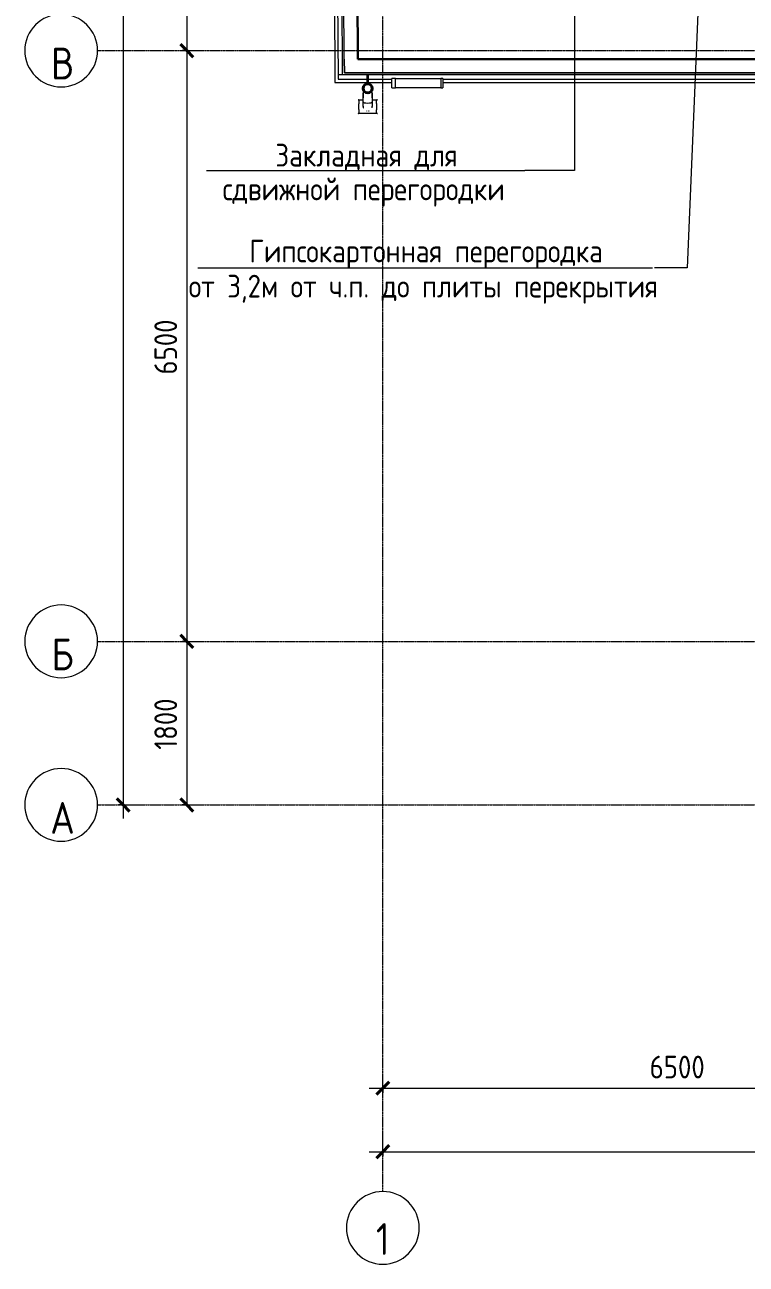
# Model space of a CAD drawing. Header units: millimetres. Extents: x -10438 to 68527, y -5058 to 44223.
# Drawn here: x -10438 to -2504, y -5058 to 8579 of the extents above; entities that cross this region are included whole.
import ezdxf

# ---------------------------------------------------------------- set-up
doc = ezdxf.new("R2010")
doc.units = ezdxf.units.MM
doc.linetypes.add('ADSK_Линия сетки', pattern=[25, 20, -2.5, 0, -2.5])
for name, color, linetype, lineweight in [('Аннотация', 7, 'Continuous', 20), ('Обобщенные модели', 7, 'Continuous', 18), ('Оси', 7, 'Continuous', 9), ('Размеры', 7, 'Continuous', 9), ('Размеры-100', 7, 'Continuous', 9), ('Стены наружные', 7, 'Continuous', 18), ('Стены несущие', 7, 'Continuous', 30), ('Стены отделка', 7, 'Continuous', 30), ('Стены штриховка', 7, 'Continuous', 9)]:
    doc.layers.add(name, color=color, linetype=linetype, lineweight=lineweight)
doc.styles.add('GOST Common', font='GOST_Common.ttf', dxfattribs={"width": 0.9, "height": 350})
doc.styles.add('GOST Common_1', font='GOST_Common.ttf', dxfattribs={"width": 0.9, "height": 250})
doc.styles.add('GOST Common_2', font='GOST_Common.ttf', dxfattribs={"width": 0.9, "height": 250})
doc.dimstyles.new('ADSK_Основной_2_5_мм_Оси', dxfattribs={"dimscale": 304.8, "dimtxt": 251.428749, "dimasz": 0.463911, "dimexe": 0.492126, "dimexo": 0.492126, "dimgap": 0.098425, "dimtad": 1, "dimrnd": 0.01, "dimdsep": 46, "dimtxsty": 'GOST Common_2', "dimblk1": 'OBLIQUE', "dimblk2": 'OBLIQUE', "dimsah": 1, "dimcen": 0.09, "dimdle": 0.492126, "dimazin": 2, "dimtfac": 1, "dimtdec": 4, "dimtix": 1, "dimtmove": 0, "dimatfit": 3, "dimfxl": 1, "dimtvp": 1, "dimtolj": 1, "dimtzin": 0, "dimlwd": 20, "dimlwe": 20, "dimarcsym": 2})

# ---------------------------------------------------------------- blocks, each defined once
blk = doc.blocks.new('Водосток - Тип 1 _карниз больше 490мм_-5153572-План потолков 3-го этажа')
at = {"layer": 'Обобщенные модели'}
for p, q in [((19, 435), (25, 435)), ((225, 435), (231, 435)), ((25, 285), (19, 285)), ((75, 214), (75, 306)), ((75, 264), (75, 306)), ((175, 306), (175, 214)), ((175, 306), (175, 264)), ((231, 285), (225, 285)), ((75, 214), (75, 256)), ((175, 256), (175, 214)), ((120, 10), (120, 109)), ((130, 109), (130, 10))]:
    blk.add_line(p, q, dxfattribs=at)
at = {"layer": 'Обобщенные модели', "flags": 128}
for points in [[(75, 256), (75, 262), (75, 268), (75, 273), (75, 278), (75, 284), (75, 289), (75, 294), (75, 299), (75, 304), (75, 308), (75, 313), (75, 317), (75, 321), (75, 325), (75, 329), (75, 332), (75, 336), (75, 339), (75, 342), (75, 345), (75, 347), (75, 349), (75, 352), (75, 353), (75, 355), (75, 356), (75, 358), (75, 359), (75, 359), (75, 360), (75, 360), (75, 360)], [(175, 360), (175, 360), (175, 360), (175, 359), (175, 358), (175, 357), (175, 356), (175, 354), (175, 352), (175, 350), (175, 348), (175, 346), (175, 343), (175, 340), (175, 337), (175, 334), (175, 330), (175, 327), (175, 323), (175, 319), (175, 315), (175, 310), (175, 306), (175, 301), (175, 296), (175, 291), (175, 286), (175, 281), (175, 275), (175, 270), (175, 264), (175, 259), (175, 256)], [(75, 264), (75, 258), (75, 252), (75, 247), (75, 242), (75, 236), (75, 231), (75, 226), (75, 221), (75, 216), (75, 212), (75, 207), (75, 203), (75, 199), (75, 195), (75, 191), (75, 188), (75, 184), (75, 181), (75, 178), (75, 175), (75, 173)], [(175, 173), (175, 174), (175, 177), (175, 180), (175, 183), (175, 186), (175, 190), (175, 193), (175, 197), (175, 201), (175, 205), (175, 210), (175, 214), (175, 219), (175, 224), (175, 229), (175, 234), (175, 239), (175, 245), (175, 250), (175, 256), (175, 261), (175, 264)]]:
    blk.add_lwpolyline(points, dxfattribs=at)
at = {"layer": 'Обобщенные модели'}
for centre, radius, start, end in [((125, 360), 50, 174.5444, 183.3856), ((125, 360), 50, 163.3249, 166.6752), ((125, 360), 50, 103.3248, 106.6752), ((125, 360), 50, 73.3248, 76.6752), ((125, 360), 50, 13.3248, 16.6751), ((125, 360), 50, 356.7269, 5.4556), ((125, 160), 52, 90, 270), ((125, 160), 52, 270, 90)]:
    blk.add_arc(centre, radius, start, end, dxfattribs=at)
at = {"layer": 'Обобщенные модели', "lineweight": 40}
for start, end in [(90, 270), (270, 90)]:
    blk.add_arc((125, 160), 50, start, end, dxfattribs=at)
at = {"layer": 'Обобщенные модели'}
for start_param, end_param in [(4.712389, 6.283185), (4.712389, 6.283185), (3.141593, 4.712389), (3.141593, 4.712389)]:
    blk.add_ellipse((125, 306), major_axis=(-50, 0), ratio=0.309017, start_param=start_param, end_param=end_param, dxfattribs=at)
for points, knots in [([(19, 285), (21, 285), (25, 286), (29, 289), (31, 292), (32, 295), (32, 297), (32, 299), (32, 302), (32, 304), (32, 306), (32, 309), (32, 311), (31, 314), (31, 317), (31, 320), (30, 323), (30, 326), (29, 329), (29, 332), (29, 336), (28, 340), (28, 346), (27, 355), (27, 365), (28, 374), (28, 380), (29, 384), (29, 388), (29, 391), (30, 394), (30, 397), (31, 400), (31, 403), (31, 406), (32, 409), (32, 411), (32, 414), (32, 416), (32, 418), (32, 421), (32, 423), (32, 425), (31, 428), (29, 431), (25, 434), (21, 435), (19, 435)], [-1, -1, -1, -1, -0.941176, -0.882353, -0.852941, -0.823529, -0.808824, -0.794118, -0.779412, -0.764706, -0.75, -0.735294, -0.720588, -0.705882, -0.691176, -0.676471, -0.661765, -0.647059, -0.632353, -0.617647, -0.602941, -0.588235, -0.558824, -0.529412, -0.470588, -0.441176, -0.411765, -0.397059, -0.382353, -0.367647, -0.352941, -0.338235, -0.323529, -0.308824, -0.294118, -0.279412, -0.264706, -0.25, -0.235294, -0.220588, -0.205882, -0.191176, -0.176471, -0.147059, -0.117647, -0.058824, 0, 0, 0, 0]), ([(19, 435), (22, 435), (29, 435), (39, 435), (48, 435), (56, 435), (61, 435), (65, 435), (68, 435), (71, 435), (74, 435), (78, 435), (81, 435), (84, 435), (86, 435), (88, 435), (90, 435), (93, 435), (96, 435), (100, 435), (102, 435), (105, 435), (107, 435), (110, 435), (116, 435), (121, 435), (125, 435)], [-1, -1, -1, -1, -0.875, -0.75, -0.625, -0.5625, -0.5, -0.46875, -0.4375, -0.40625, -0.375, -0.34375, -0.3125, -0.28125, -0.265625, -0.25, -0.234375, -0.21875, -0.1875, -0.15625, -0.140625, -0.125, -0.109375, -0.09375, -0.0625, 0, 0, 0, 0]), ([(125, 435), (129, 435), (134, 435), (140, 435), (143, 435), (145, 435), (148, 435), (150, 435), (154, 435), (157, 435), (160, 435), (162, 435), (164, 435), (166, 435), (169, 435), (172, 435), (176, 435), (179, 435), (182, 435), (185, 435), (189, 435), (194, 435), (202, 435), (211, 435), (221, 435), (228, 435), (231, 435)], [-1, -1, -1, -1, -0.9375, -0.90625, -0.890625, -0.875, -0.859375, -0.84375, -0.8125, -0.78125, -0.765625, -0.75, -0.734375, -0.71875, -0.6875, -0.65625, -0.625, -0.59375, -0.5625, -0.53125, -0.5, -0.4375, -0.375, -0.25, -0.125, 0, 0, 0, 0]), ([(231, 435), (229, 435), (225, 434), (221, 431), (219, 428), (218, 425), (218, 423), (218, 421), (218, 418), (218, 416), (218, 414), (218, 411), (218, 409), (219, 406), (219, 403), (219, 400), (220, 397), (220, 394), (221, 391), (221, 388), (221, 384), (222, 380), (222, 374), (223, 365), (223, 355), (222, 346), (222, 340), (221, 336), (221, 332), (221, 329), (220, 326), (220, 323), (219, 320), (219, 317), (219, 314), (218, 311), (218, 309), (218, 306), (218, 304), (218, 302), (218, 299), (218, 297), (218, 295), (219, 292), (221, 289), (225, 286), (229, 285), (231, 285)], [-1, -1, -1, -1, -0.941176, -0.882353, -0.852941, -0.823529, -0.808824, -0.794118, -0.779412, -0.764706, -0.75, -0.735294, -0.720588, -0.705882, -0.691176, -0.676471, -0.661765, -0.647059, -0.632353, -0.617647, -0.602941, -0.588235, -0.558824, -0.529412, -0.470588, -0.441176, -0.411765, -0.397059, -0.382353, -0.367647, -0.352941, -0.338235, -0.323529, -0.308824, -0.294118, -0.279412, -0.264706, -0.25, -0.235294, -0.220588, -0.205882, -0.191176, -0.176471, -0.147059, -0.117647, -0.058824, 0, 0, 0, 0]), ([(74, 285), (73, 285), (71, 285), (68, 285), (65, 285), (61, 285), (56, 285), (48, 285), (39, 285), (29, 285), (22, 285), (19, 285)], [-0.625, -0.625, -0.625, -0.625, -0.59375, -0.5625, -0.53125, -0.5, -0.4375, -0.375, -0.25, -0.125, 0, 0, 0, 0]), ([(231, 285), (228, 285), (221, 285), (211, 285), (202, 285), (194, 285), (189, 285), (185, 285), (182, 285), (179, 285), (177, 285), (176, 285)], [-1, -1, -1, -1, -0.875, -0.75, -0.625, -0.5625, -0.5, -0.46875, -0.4375, -0.40625, -0.375, -0.375, -0.375, -0.375])]:
    blk.add_open_spline(points, degree=3, knots=knots, dxfattribs=at)
blk = doc.blocks.new('Ось сетки - Круг_Ø8 мм-8258-План потолков 3-го этажа')
at = {"layer": 'Оси', "lineweight": 20}
for start, end in [(360, 180), (180, 360)]:
    blk.add_arc((0, 0), 4, start, end, dxfattribs=at)
blk = doc.blocks.new('DIMBLOCK3-План потолков 3-го этажа')
at = {"layer": 'Размеры-100', "lineweight": 40, "transparency": 16777216}
for p, q in [((-8656, 12945), (-8727, 13016)), ((-8656, 12945), (-8585, 12874)), ((-8656, 8295), (-8727, 8366)), ((-8656, 8295), (-8585, 8224))]:
    blk.add_line(p, q, dxfattribs=at)
at = {"layer": 'Размеры-100', "lineweight": 20, "transparency": 16777216}
for p, q in [((-8656, 12945), (-8706, 12945)), ((-8656, 12945), (-8656, 8295)), ((-8656, 12945), (-8506, 12945)), ((-8656, 8295), (-8706, 8295)), ((-8656, 8295), (-8506, 8295))]:
    blk.add_line(p, q, dxfattribs=at)
at = {"layer": 'Размеры-100', "color": 0, "lineweight": 20, "transparency": 16777216, "insert": (-9013, 10294), "char_height": 250, "width": 782.41, "attachment_point": 1, "rotation": 90, "line_spacing_factor": 1.022761, "style": 'GOST Common_2'}
blk.add_mtext('4650', dxfattribs=at)
blk = doc.blocks.new('_Oblique')
at = {"color": 0, "linetype": 'ByBlock', "lineweight": -2}
blk.add_line((-0.5, -0.5), (0.5, 0.5), dxfattribs=at)
blk = doc.blocks.new('DIMBLOCK4-План потолков 3-го этажа')
at = {"layer": 'Размеры-100', "lineweight": 40, "transparency": 16777216}
for p, q in [((-8656, 8295), (-8727, 8366)), ((-8656, 8295), (-8585, 8224)), ((-8656, 1795), (-8727, 1866)), ((-8656, 1795), (-8585, 1724))]:
    blk.add_line(p, q, dxfattribs=at)
at = {"layer": 'Размеры-100', "lineweight": 20, "transparency": 16777216}
for p, q in [((-8656, 8295), (-8706, 8295)), ((-8656, 8295), (-8656, 1795)), ((-8656, 8295), (-8506, 8295)), ((-8656, 1795), (-8706, 1795)), ((-8656, 1795), (-8506, 1795))]:
    blk.add_line(p, q, dxfattribs=at)
at = {"layer": 'Размеры-100', "color": 0, "lineweight": 20, "transparency": 16777216, "insert": (-9013, 4730), "char_height": 250, "width": 756.84, "attachment_point": 1, "rotation": 90, "line_spacing_factor": 1.022761, "style": 'GOST Common_2'}
blk.add_mtext('6500', dxfattribs=at)
blk = doc.blocks.new('DIMBLOCK5-План потолков 3-го этажа')
at = {"layer": 'Размеры-100', "lineweight": 40, "transparency": 16777216}
for p, q in [((-8656, 1795), (-8727, 1866)), ((-8656, 1795), (-8585, 1724)), ((-8656, -5), (-8727, 66)), ((-8656, -5), (-8585, -76))]:
    blk.add_line(p, q, dxfattribs=at)
at = {"layer": 'Размеры-100', "lineweight": 20, "transparency": 16777216}
for p, q in [((-8656, 1795), (-8706, 1795)), ((-8656, 1795), (-8656, -5)), ((-8656, 1795), (-8506, 1795)), ((-8656, -5), (-8706, -5)), ((-8656, -5), (-8506, -5))]:
    blk.add_line(p, q, dxfattribs=at)
at = {"layer": 'Размеры-100', "color": 0, "lineweight": 20, "transparency": 16777216, "insert": (-9013, 603), "char_height": 250, "width": 700.59, "attachment_point": 1, "rotation": 90, "line_spacing_factor": 1.022761, "style": 'GOST Common_2'}
blk.add_mtext('1800', dxfattribs=at)
blk = doc.blocks.new('DIMBLOCK6-План потолков 3-го этажа')
at = {"layer": 'Размеры-100', "lineweight": 40, "transparency": 16777216}
for p, q in [((-9356, 43045), (-9427, 43116)), ((-9356, 43045), (-9285, 42974)), ((-9356, -5), (-9427, 66)), ((-9356, -5), (-9285, -76))]:
    blk.add_line(p, q, dxfattribs=at)
at = {"layer": 'Размеры-100', "lineweight": 20, "transparency": 16777216}
for p, q in [((-9356, 43195), (-9356, -155)), ((-9356, 43045), (-9406, 43045)), ((-9356, 43045), (-9206, 43045)), ((-9356, -5), (-9406, -5)), ((-9356, -5), (-9206, -5))]:
    blk.add_line(p, q, dxfattribs=at)
at = {"layer": 'Размеры-100', "color": 0, "lineweight": 20, "transparency": 16777216, "insert": (-9713, 21115), "char_height": 250, "width": 971.62, "attachment_point": 1, "rotation": 90, "line_spacing_factor": 1.022761, "style": 'GOST Common_2'}
blk.add_mtext('43050', dxfattribs=at)
blk = doc.blocks.new('DIMBLOCK7-План потолков 3-го этажа')
at = {"layer": 'Размеры-100', "lineweight": 20, "transparency": 16777216}
for p, q in [((-6500, -3121), (-6500, -2971)), ((0, -3121), (0, -2971)), ((-6650, -3121), (0, -3121)), ((-6500, -3121), (-6500, -3171)), ((0, -3121), (0, -3171))]:
    blk.add_line(p, q, dxfattribs=at)
at = {"layer": 'Размеры-100', "lineweight": 40, "transparency": 16777216}
for p, q in [((-6500, -3121), (-6571, -3192)), ((-6500, -3121), (-6430, -3050)), ((0, -3121), (-71, -3192)), ((0, -3121), (70, -3050))]:
    blk.add_line(p, q, dxfattribs=at)
at = {"layer": 'Размеры-100', "color": 0, "lineweight": 20, "transparency": 16777216, "insert": (-3566, -2764), "char_height": 250, "width": 756.84, "attachment_point": 1, "line_spacing_factor": 1.022761, "style": 'GOST Common_2'}
blk.add_mtext('6500', dxfattribs=at)
blk = doc.blocks.new('DIMBLOCK18-План потолков 3-го этажа')
at = {"layer": 'Размеры-100', "lineweight": 20, "transparency": 16777216}
for p, q in [((-6500, -3821), (-6500, -3671)), ((55350, -3821), (55350, -3671)), ((-6650, -3821), (55500, -3821)), ((-6500, -3821), (-6500, -3871)), ((55350, -3821), (55350, -3871))]:
    blk.add_line(p, q, dxfattribs=at)
at = {"layer": 'Размеры-100', "lineweight": 40, "transparency": 16777216}
for p, q in [((-6500, -3821), (-6430, -3750)), ((55350, -3821), (55420, -3750)), ((-6500, -3821), (-6571, -3892)), ((55350, -3821), (55279, -3892))]:
    blk.add_line(p, q, dxfattribs=at)
at = {"layer": 'Размеры-100', "color": 0, "lineweight": 20, "transparency": 16777216, "insert": (24054, -3464), "char_height": 250, "width": 889.8, "attachment_point": 1, "line_spacing_factor": 1.022761, "style": 'GOST Common_2'}
blk.add_mtext('61850', dxfattribs=at)
blk = doc.blocks.new('ADSK_Аннотация_Текст_сВыноской - Текст с выноской-1549955-План потолков 3-го этажа')
at = {"layer": 'Аннотация'}
blk.add_line((-17.5, 0), (17.5, 0), dxfattribs=at)
blk = doc.blocks.new('ADSK_Аннотация_Текст_сВыноской - Текст с выноской-2588608-План потолков 3-го этажа')
at = {"layer": 'Аннотация'}
blk.add_line((-25, 0), (25, 0), dxfattribs=at)

msp = doc.modelspace()

# ---------------------------------------------------------------- linework, layer by layer
at = {"layer": 'Аннотация'}
for p, q in [((-4392.669, 13735.08), (-4392.669, 6973.837)), ((-2825.092, 13746.784), (-3152.721, 5904.809)), ((-4392.669, 6973.837), (-4940.269, 6973.837)), ((-3152.721, 5904.809), (-3513.064, 5904.809))]:
    msp.add_line(p, q, dxfattribs=at)
at = {"layer": 'Оси', "linetype": 'ADSK_Линия сетки'}
for p, q in [((-6500.435, -4258.205), (-6500.435, 44110.064)), ((-9638.275, 8295), (56004.853, 8295)), ((-9638.275, 1795), (50122.26, 1795)), ((-9638.275, -5), (50122.26, -5))]:
    msp.add_line(p, q, dxfattribs=at)
at = {"layer": 'Стены наружные'}
for p, q in [((-7091.441, 20328.631), (-7027.879, 7943.59)), ((-7056.927, 20423.329), (-6993.059, 7978.59)), ((-7027.879, 7943.59), (-6671.573, 7943.59)), ((-6943.315, 8028.59), (-6993.315, 8028.59)), ((-6993.059, 7978.59), (-6671.448, 7978.59)), ((-6661.967, 7978.59), (-6399.655, 7978.59)), ((-6661.967, 7943.59), (-6399.655, 7943.59)), ((-6362.6, 7985.892), (-6399.655, 7985.892)), ((-6399.655, 7885.892), (-6399.655, 7985.892)), ((-5838.951, 7985.892), (-5862.6, 7985.892)), ((-5838.951, 7985.892), (-5838.951, 7885.892)), ((-5838.951, 7978.59), (-546.279, 7978.59)), ((-5838.951, 7943.59), (-699.965, 7943.59)), ((-6399.655, 7885.892), (-6362.6, 7885.892)), ((-5862.6, 7885.892), (-5838.951, 7885.892))]:
    msp.add_line(p, q, dxfattribs=at)
at = {"layer": 'Стены несущие'}
for p in [(-6781.166, 9318.25), (-377.086, 8198.59)]:
    msp.add_line(p, (-6774.347, 8198.59), dxfattribs=at)
at = {"layer": 'Стены отделка', "lineweight": 9}
for p, q in [((-6943.315, 8028.59), (-6949.94, 9319.498)), ((-6923.436, 8048.59), (-6924.35, 8198.59)), ((-6924.187, 8198.59), (-6923.417, 8048.59)), ((-6774.347, 8198.59), (-527.087, 8198.59)), ((-526.374, 8048.59), (-6923.436, 8048.59)), ((-6923.417, 8048.59), (-546.374, 8048.59)), ((-546.279, 8028.59), (-6943.315, 8028.59)), ((-6362.6, 7985.892), (-5862.6, 7985.892)), ((-6362.6, 7885.892), (-6362.6, 7985.892)), ((-5862.6, 7985.892), (-5862.6, 7885.892)), ((-5862.6, 7885.892), (-6362.6, 7885.892))]:
    msp.add_line(p, q, dxfattribs=at)
at = {"layer": 'Стены штриховка'}
msp.add_line((-6924.35, 8198.59), (-6931.163, 9317.336), dxfattribs=at)

# ---------------------------------------------------------------- block references
at = {"layer": 'Аннотация', "xscale": 100, "yscale": 100, "zscale": 100}
for name, p in [('ADSK_Аннотация_Текст_сВыноской - Текст с выноской-1549955-План потолков 3-го этажа', (-6690.269, 6973.837)), ('ADSK_Аннотация_Текст_сВыноской - Текст с выноской-2588608-План потолков 3-го этажа', (-6034.667, 5904.809))]:
    msp.add_blockref(name, p, dxfattribs=at)
at = {"layer": 'Обобщенные модели', "rotation": 180}
msp.add_blockref('Водосток - Тип 1 _карниз больше 490мм_-5153572-План потолков 3-го этажа', (-6541.797, 8038.59), dxfattribs=at)
at = {"layer": 'Оси', "lineweight": 20, "xscale": 99.99999999999993, "yscale": 99.99999999999993, "zscale": 99.99999999999993, "rotation": 269.9999999999994}
for p in [(-10038.275, 8295), (-10038.275, 1795), (-10038.275, -5)]:
    msp.add_blockref('Ось сетки - Круг_Ø8 мм-8258-План потолков 3-го этажа', p, dxfattribs=at)
at = {"layer": 'Оси', "lineweight": 20, "xscale": 99.99999999999993, "yscale": 99.99999999999993, "zscale": 99.99999999999993}
msp.add_blockref('Ось сетки - Круг_Ø8 мм-8258-План потолков 3-го этажа', (-6500.435, -4658.205), dxfattribs=at)

# ---------------------------------------------------------------- texts
at = {"layer": 'Аннотация', "lineweight": 9, "char_height": 250, "line_spacing_factor": 1.022766, "style": 'GOST Common_1'}
for s, insert, width, attachment_point in [('\\pt1143,2286,3429,4572,5715,6858,8001,9144,10287,11430,12573,13716,14859,16002,17145,18288,19431,20574,21717,22860,24003,25146,26289,27432,28575,29718,30861,32004,33147,34290,35433,36576;Закладная для', (-6679.465, 7124.198), 2078.1, 5), ('\\pt1143,2286,3429,4572,5715,6858,8001,9144,10287,11430,12573,13716,14859,16002,17145,18288,19431,20574,21717,22860,24003,25146,26289,27432,28575,29718,30861,32004,33147,34290,35433,36576;сдвижной перегородки', (-6710.715, 6896.879), 3155.4, 2), ('\\pt1143,2286,3429,4572,5715,6858,8001,9144,10287,11430,12573,13716,14859,16002,17145,18288,19431,20574,21717,22860,24003,25146,26289,27432,28575,29718,30861,32004,33147,34290,35433,36576;Гипсокартонная перегородка', (-6023.864, 6055.17), 4173.3, 5), ('\\pt1143,2286,3429,4572,5715,6858,8001,9144,10287,11430,12573,13716,14859,16002,17145,18288,19431,20574,21717,22860,24003,25146,26289,27432,28575,29718,30861,32004,33147,34290,35433,36576;от 3,2м от ч.п. до плиты перекрытия', (-6054.664, 5827.851), 5077.8, 2)]:
    msp.add_mtext(s, dxfattribs=dict(at, insert=insert, width=width, attachment_point=attachment_point))
at = {"layer": 'Оси', "char_height": 350, "attachment_point": 5, "line_spacing_factor": 1.022766, "style": 'GOST Common'}
for s, insert, width in [('\\pt89.999,180.0015,270.0005,359.9995,449.9985,540.001,630,719.999,810.0015,900.0005,989.9995,1079.9985,1170.001,1260,1349.999,1440.0015,1530.0005,1619.9995,1709.9985,1800.001,1890,1979.999,2070.0015,2160.0005,2249.9995,2339.9985,2430.001,2520,2609.999,2700.0015,2790.0005,2879.9995;В', (-10023.347, 8152.149), 261.9), ('\\pt89.999,180.0015,270.0005,359.9995,449.9985,540.001,630,719.999,810.0015,900.0005,989.9995,1079.9985,1170.001,1260,1349.999,1440.0015,1530.0005,1619.9995,1709.9985,1800.001,1890,1979.999,2070.0015,2160.0005,2249.9995,2339.9985,2430.001,2520,2609.999,2700.0015,2790.0005,2879.9995;Б', (-10023.347, 1652.149), 261.9), ('\\pt89.999,180.0015,270.0005,359.9995,449.9985,540.001,630,719.999,810.0015,900.0005,989.9995,1079.9985,1170.001,1260,1349.999,1440.0015,1530.0005,1619.9995,1709.9985,1800.001,1890,1979.999,2070.0015,2160.0005,2249.9995,2339.9985,2430.001,2520,2609.999,2700.0015,2790.0005,2879.9995;А', (-10023.347, -147.851), 291.6), ('\\pt89.999,180.0015,270.0005,359.9995,449.9985,540.001,630,719.999,810.0015,900.0005,989.9995,1079.9985,1170.001,1260,1349.999,1440.0015,1530.0005,1619.9995,1709.9985,1800.001,1890,1979.999,2070.0015,2160.0005,2249.9995,2339.9985,2430.001,2520,2609.999,2700.0015,2790.0005,2879.9995;1', (-6501.265, -4781.11), 161.1)]:
    msp.add_mtext(s, dxfattribs=dict(at, insert=insert, width=width))

# ---------------------------------------------------------------- dimensions: what is measured, and where the dimension line sits
at = {"layer": 'Размеры', "lineweight": 20}
for base, p1, p2, override, picture, middle in [((-9355.807, -5), (-9255.822, 43045), (-9255.822, -5), {"dimpost": '<>', "dimfxl": 43050}, 'DIMBLOCK6-План потолков 3-го этажа', (-9510.807, 21520)), ((-8655.807, 8295), (-8555.822, 12945), (-8555.822, 8295), {"dimpost": '<>', "dimfxl": 4650}, 'DIMBLOCK3-План потолков 3-го этажа', (-8810.807, 10620)), ((-8655.807, 1795), (-8555.822, 8295), (-8555.822, 1795), {"dimpost": '<>', "dimfxl": 6500}, 'DIMBLOCK4-План потолков 3-го этажа', (-8810.807, 5045)), ((-8655.807, -5), (-8555.822, 1795), (-8555.822, -5), {"dimpost": '<>', "dimfxl": 1800}, 'DIMBLOCK5-План потолков 3-го этажа', (-8810.807, 895))]:
    dim = msp.add_linear_dim(base=base, p1=p1, p2=p2, angle=90, dimstyle='ADSK_Основной_2_5_мм_Оси', override=override, dxfattribs=at)
    dim.commit()
    dim.dimension.update_dxf_attribs({"geometry": picture, "text_midpoint": middle})
for base, p1, p2, override, picture, middle in [((-0.435, -3121.001), (-6500.435, -3021.016), (-0.435, -3021.016), {"dimpost": '<>', "dimfxl": 6500}, 'DIMBLOCK7-План потолков 3-го этажа', (-3250.435, -2966.001)), ((55349.565, -3821.001), (-6500.435, -3721.016), (55349.565, -3721.016), {"dimpost": '<>', "dimfxl": 61850}, 'DIMBLOCK18-План потолков 3-го этажа', (24424.565, -3666.001))]:
    dim = msp.add_linear_dim(base=base, p1=p1, p2=p2, dimstyle='ADSK_Основной_2_5_мм_Оси', override=override, dxfattribs=at)
    dim.commit()
    dim.dimension.update_dxf_attribs({"geometry": picture, "text_midpoint": middle})

doc.saveas('drawing.dxf')
